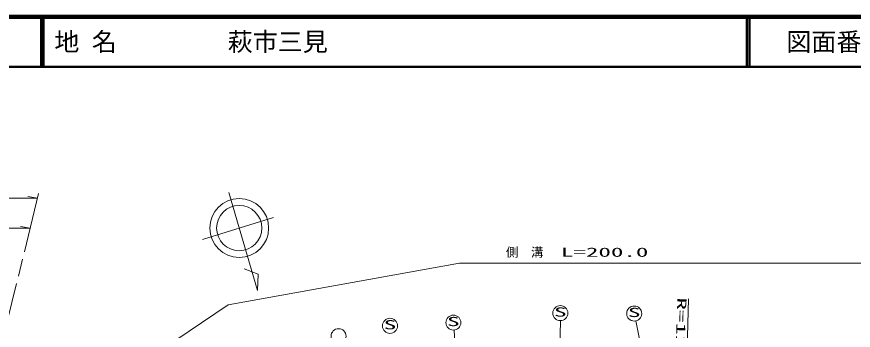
# Model space of a CAD drawing. Units: millimetres, scale not verified. Extents: x 40000 to 680000, y 20000 to 380000.
# Drawn here: x 362869 to 529998, y 317432 to 380000 of the extents above; entities that cross this region are included whole.
import ezdxf
from ezdxf.enums import TextEntityAlignment as Align

# ---------------------------------------------------------------- set-up
doc = ezdxf.new("R2010")
doc.units = ezdxf.units.MM
doc.header["$LTSCALE"] = 1000
doc.linetypes.add('CHAIN', pattern=[18.5, 12, -1.5, 3.5, -1.5])
for name, color, linetype, lineweight in [('M-BGD', 7, 'Continuous', 13), ('M-BMK', 2, 'CHAIN', 13), ('M-STR-HTXT', 7, 'Continuous', 13), ('M-TTL', 2, 'Continuous', 140), ('M-TTL-LINE', 7, 'Continuous', 50)]:
    doc.layers.add(name, color=color, linetype=linetype, lineweight=lineweight)
doc.layers.add('M-TTL-TXT', color=7, linetype='Continuous')
doc.styles.add('ＭＳ ゴシック', font='')
doc.styles.get('ＭＳ ゴシック').set_extended_font_data('MS Gothic')

msp = doc.modelspace()

# ---------------------------------------------------------------- linework, layer by layer
at = {"layer": 'M-BGD', "linetype": 'CHAIN'}
msp.add_line((367244, 344717), (357966, 306823), dxfattribs=at)
at = {"layer": 'M-BGD'}
for p, q in [((405269, 344949), (410970, 325359)), ((414186, 339905), (400006, 335520)), ((411116, 328649), (408339, 329672)), ((410970, 325359), (411116, 328649))]:
    msp.add_line(p, q, dxfattribs=at)
for radius in [5885, 4520]:
    msp.add_circle((407315, 337822), radius, dxfattribs=at)
at = {"layer": 'M-BMK'}
msp.add_line((497070, 323706), (496238, 293827), dxfattribs=at)
at = {"layer": 'M-STR-HTXT'}
for p, q in [((306352, 343792), (367017, 343792)), ((367017, 343792), (365085, 344113)), ((308958, 337792), (365548, 337792)), ((365548, 337792), (363616, 338113)), ((405105, 322474), (451352, 330792)), ((451352, 330792), (574562, 330792)), ((360945, 292819), (405105, 322474)), ((471518, 319347), (470959, 298220)), ((486543, 319299), (491053, 297815)), ((450237, 317463), (451254, 297509))]:
    msp.add_line(p, q, dxfattribs=at)
for centre in [(471473, 320847), (486235, 320767), (437442, 318311), (450104, 318957), (427169, 316244)]:
    msp.add_circle(centre, 1500, dxfattribs=at)
at = {"layer": 'M-TTL'}
msp.add_line((680000, 380000), (40000, 380000), dxfattribs=at)
at = {"layer": 'M-TTL-LINE'}
for p, q in [((367750, 380000), (367750, 370000)), ((368250, 380000), (368250, 370000)), ((508747, 380000), (508747, 370000)), ((509247, 380000), (509247, 370000)), ((40000, 370000), (680000, 370000))]:
    msp.add_line(p, q, dxfattribs=at)

# ---------------------------------------------------------------- texts
at = {"layer": 'M-BMK', "style": 'ＭＳ ゴシック', "width": 2}
msp.add_text('R=119', height=1833, rotation=268.033, dxfattribs=at).set_placement((494107, 317789), align=Align.BOTTOM_CENTER)
at = {"layer": 'M-STR-HTXT', "style": 'ＭＳ ゴシック'}
msp.add_text('側\u3000溝', height=1833, dxfattribs=at).set_placement((464352, 331542), align=Align.BOTTOM_CENTER)
at = {"layer": 'M-STR-HTXT', "style": 'ＭＳ ゴシック', "width": 2}
for s, p in [('L=200.0', (471602, 331542)), ('S', (470223, 319597)), ('S', (484985, 319517)), ('S', (436192, 317061)), ('S', (448854, 317707))]:
    msp.add_text(s, height=1833, dxfattribs=at).set_placement(p, align=Align.BOTTOM_LEFT)
at = {"layer": 'M-TTL-TXT', "style": 'ＭＳ ゴシック'}
for s, p in [('地 名', (370380, 375000)), ('萩市三見', (405024, 375000))]:
    msp.add_text(s, height=3666, dxfattribs=at).set_placement(p, align=Align.MIDDLE_LEFT)
msp.add_text('図面番号', height=3666, dxfattribs=at).set_placement((526622, 375000), align=Align.MIDDLE_CENTER)

doc.saveas('drawing.dxf')
